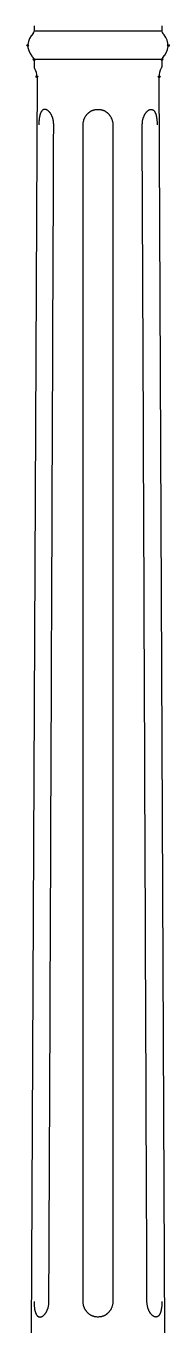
# Model space of a CAD drawing. Extents: x 0 to 157, y 0 to 402.
# Drawn here: x 16.1 to 30.8, y 67.4 to 199.6 of the extents above; entities that cross this region are included whole.
import ezdxf

# ---------------------------------------------------------------- set-up
doc = ezdxf.new("R2010")
doc.units = 0
doc.layers.add('LIVELLO_1', color=160, linetype='Continuous')

# ---------------------------------------------------------------- blocks, each defined once
blk = doc.blocks.new('AI9-BLK1')
at = {"layer": 'LIVELLO_1', "color": 7}
for p, q in [((-48.02, -2.09), (-61.06, -2.09)), ((-61.03, -1.55), (-61.03, -2.09)), ((-48.04, -1.55), (-48.04, -2.09)), ((-48.02, -4.97), (-61.06, -4.97)), ((-61.03, -4.97), (-61.03, -5.71)), ((-48.04, -4.97), (-48.04, -5.71)), ((-60.74, -6.71), (-61.32, -134.74)), ((-48.34, -6.71), (-47.75, -134.74))]:
    blk.add_line(p, q, dxfattribs=at)
for centre, radius in [((-61.69, -3.53), 0.0898), ((-47.37, -3.53), 0.0893)]:
    blk.add_circle(centre, radius, dxfattribs=at)
for centre, major_axis, ratio in [((-61.04, -4.97), (0.0882, 0), 0.987026), ((-48.02, -4.97), (0.0927, 0), 0.938728), ((-60.75, -6.7), (0.0904, 0), 0.964562), ((-48.31, -6.71), (-0.005, -0.0916), 0.96661)]:
    blk.add_ellipse(centre, major_axis=major_axis, ratio=ratio, dxfattribs=at)
for points, knots in [([(-61.13, -2.31), (-61.8, -2.91), (-61.86, -3.94), (-61.26, -4.61), (-61.22, -4.66), (-61.18, -4.71), (-61.13, -4.75)], [0, 0, 0, 0, 1, 1, 1, 2, 2, 2, 2]), ([(-47.95, -4.75), (-47.27, -4.15), (-47.21, -3.12), (-47.81, -2.44), (-47.85, -2.39), (-47.89, -2.35), (-47.95, -2.31)], [0, 0, 0, 0, 1, 1, 1, 2, 2, 2, 2]), ([(-59.04, -11.62), (-59.04, -11.56), (-59.04, -11.5), (-59.05, -11.44), (-59.05, -11.39), (-59.05, -11.34), (-59.06, -11.28), (-59.07, -11.24), (-59.08, -11.2), (-59.09, -11.16), (-59.09, -11.12), (-59.11, -11.08), (-59.11, -11.04), (-59.12, -11.01), (-59.12, -10.99), (-59.13, -10.96), (-59.14, -10.93), (-59.15, -10.9), (-59.16, -10.88), (-59.17, -10.85), (-59.18, -10.82), (-59.19, -10.8), (-59.2, -10.77), (-59.21, -10.75), (-59.22, -10.72), (-59.23, -10.69), (-59.25, -10.67), (-59.26, -10.64), (-59.27, -10.62), (-59.28, -10.59), (-59.3, -10.57), (-59.31, -10.54), (-59.33, -10.52), (-59.34, -10.5), (-59.35, -10.48), (-59.37, -10.45), (-59.38, -10.44), (-59.39, -10.42), (-59.4, -10.39), (-59.42, -10.38), (-59.44, -10.36), (-59.45, -10.34), (-59.46, -10.33), (-59.48, -10.3), (-59.49, -10.29), (-59.51, -10.28), (-59.52, -10.26), (-59.53, -10.25), (-59.55, -10.23), (-59.56, -10.22), (-59.57, -10.21), (-59.59, -10.2), (-59.6, -10.18), (-59.62, -10.17), (-59.63, -10.16), (-59.64, -10.15), (-59.66, -10.14), (-59.67, -10.13), (-59.69, -10.12), (-59.7, -10.11), (-59.71, -10.11), (-59.73, -10.1), (-59.74, -10.09), (-59.76, -10.08), (-59.77, -10.08), (-59.78, -10.07), (-59.8, -10.07), (-59.81, -10.06), (-59.83, -10.06), (-59.84, -10.06), (-59.85, -10.05), (-59.86, -10.05), (-59.88, -10.04), (-59.88, -10.04), (-59.9, -10.04), (-59.91, -10.04), (-59.93, -10.04), (-59.94, -10.04), (-59.95, -10.04), (-59.96, -10.04), (-59.97, -10.04), (-59.99, -10.04), (-59.99, -10.04), (-60.01, -10.04), (-60.02, -10.04), (-60.04, -10.04), (-60.05, -10.05), (-60.06, -10.05), (-60.07, -10.06), (-60.08, -10.06), (-60.09, -10.07), (-60.1, -10.07), (-60.11, -10.08), (-60.13, -10.08), (-60.13, -10.09), (-60.15, -10.1), (-60.15, -10.11), (-60.17, -10.11), (-60.18, -10.12), (-60.19, -10.13), (-60.2, -10.14), (-60.21, -10.15), (-60.22, -10.16), (-60.23, -10.17), (-60.24, -10.18), (-60.25, -10.2), (-60.26, -10.2), (-60.27, -10.22), (-60.28, -10.23), (-60.29, -10.25), (-60.3, -10.26), (-60.31, -10.28), (-60.32, -10.29), (-60.33, -10.3), (-60.34, -10.33), (-60.34, -10.34), (-60.35, -10.36), (-60.36, -10.38), (-60.37, -10.39), (-60.38, -10.42), (-60.38, -10.44), (-60.39, -10.45), (-60.4, -10.48), (-60.41, -10.5), (-60.41, -10.52), (-60.42, -10.55), (-60.43, -10.57), (-60.44, -10.59), (-60.44, -10.62), (-60.45, -10.64), (-60.46, -10.67), (-60.46, -10.69), (-60.47, -10.72), (-60.48, -10.75), (-60.48, -10.77), (-60.48, -10.8), (-60.49, -10.83), (-60.5, -10.85), (-60.5, -10.88), (-60.5, -10.91), (-60.51, -10.93), (-60.51, -10.96), (-60.51, -10.99), (-60.52, -11.01), (-60.52, -11.04), (-60.52, -11.08), (-60.53, -11.12), (-60.53, -11.16), (-60.54, -11.2), (-60.54, -11.24), (-60.54, -11.28), (-60.54, -11.34), (-60.54, -11.39), (-60.55, -11.44), (-60.55, -11.44), (-60.55, -11.62), (-60.55, -11.62)], [0, 0, 0, 0, 1, 1, 1, 2, 2, 2, 3, 3, 3, 4, 4, 4, 5, 5, 5, 6, 6, 6, 7, 7, 7, 8, 8, 8, 9, 9, 9, 10, 10, 10, 11, 11, 11, 12, 12, 12, 13, 13, 13, 14, 14, 14, 15, 15, 15, 16, 16, 16, 17, 17, 17, 18, 18, 18, 19, 19, 19, 20, 20, 20, 21, 21, 21, 22, 22, 22, 23, 23, 23, 24, 24, 24, 25, 25, 25, 26, 26, 26, 27, 27, 27, 28, 28, 28, 29, 29, 29, 30, 30, 30, 31, 31, 31, 32, 32, 32, 33, 33, 33, 34, 34, 34, 35, 35, 35, 36, 36, 36, 37, 37, 37, 38, 38, 38, 39, 39, 39, 40, 40, 40, 41, 41, 41, 42, 42, 42, 43, 43, 43, 44, 44, 44, 45, 45, 45, 46, 46, 46, 47, 47, 47, 48, 48, 48, 49, 49, 49, 50, 50, 50, 51, 51, 51, 52, 52, 52, 52]), ([(-56.05, -11.62), (-56.04, -11.56), (-56.04, -11.51), (-56.04, -11.45), (-56.04, -11.41), (-56.03, -11.36), (-56.02, -11.3), (-56.01, -11.27), (-56, -11.23), (-55.99, -11.19), (-55.98, -11.15), (-55.97, -11.12), (-55.96, -11.08), (-55.95, -11.05), (-55.94, -11.03), (-55.93, -11), (-55.92, -10.98), (-55.91, -10.95), (-55.9, -10.92), (-55.88, -10.9), (-55.87, -10.87), (-55.86, -10.85), (-55.84, -10.82), (-55.83, -10.8), (-55.81, -10.77), (-55.8, -10.75), (-55.79, -10.72), (-55.77, -10.7), (-55.75, -10.67), (-55.74, -10.65), (-55.72, -10.63), (-55.7, -10.6), (-55.68, -10.58), (-55.66, -10.56), (-55.64, -10.54), (-55.62, -10.52), (-55.61, -10.5), (-55.59, -10.48), (-55.56, -10.45), (-55.54, -10.44), (-55.52, -10.42), (-55.51, -10.39), (-55.48, -10.38), (-55.46, -10.36), (-55.44, -10.35), (-55.42, -10.33), (-55.4, -10.32), (-55.37, -10.3), (-55.35, -10.28), (-55.33, -10.27), (-55.31, -10.26), (-55.29, -10.25), (-55.26, -10.23), (-55.24, -10.22), (-55.22, -10.2), (-55.2, -10.2), (-55.18, -10.18), (-55.15, -10.17), (-55.13, -10.16), (-55.1, -10.15), (-55.09, -10.14), (-55.07, -10.14), (-55.05, -10.13), (-55.02, -10.12), (-55.01, -10.11), (-54.98, -10.11), (-54.96, -10.1), (-54.93, -10.09), (-54.91, -10.08), (-54.87, -10.08), (-54.84, -10.07), (-54.81, -10.06), (-54.78, -10.06), (-54.74, -10.05), (-54.71, -10.04), (-54.66, -10.04), (-54.62, -10.04), (-54.58, -10.04), (-54.54, -10.04)], [0, 0, 0, 0, 1, 1, 1, 2, 2, 2, 3, 3, 3, 4, 4, 4, 5, 5, 5, 6, 6, 6, 7, 7, 7, 8, 8, 8, 9, 9, 9, 10, 10, 10, 11, 11, 11, 12, 12, 12, 13, 13, 13, 14, 14, 14, 15, 15, 15, 16, 16, 16, 17, 17, 17, 18, 18, 18, 19, 19, 19, 20, 20, 20, 21, 21, 21, 22, 22, 22, 23, 23, 23, 24, 24, 24, 25, 25, 25, 26, 26, 26, 26]), ([(-54.54, -10.04), (-54.49, -10.04), (-54.45, -10.04), (-54.41, -10.04), (-54.37, -10.04), (-54.33, -10.05), (-54.29, -10.06), (-54.26, -10.06), (-54.23, -10.07), (-54.2, -10.08), (-54.17, -10.08), (-54.14, -10.09), (-54.11, -10.1), (-54.09, -10.11), (-54.07, -10.11), (-54.05, -10.12), (-54.03, -10.13), (-54.01, -10.14), (-53.99, -10.14), (-53.96, -10.15), (-53.94, -10.16), (-53.92, -10.17), (-53.9, -10.18), (-53.87, -10.2), (-53.85, -10.2), (-53.83, -10.22), (-53.81, -10.23), (-53.79, -10.25), (-53.76, -10.26), (-53.75, -10.27), (-53.72, -10.28), (-53.7, -10.3), (-53.67, -10.32), (-53.65, -10.33), (-53.64, -10.35), (-53.61, -10.36), (-53.59, -10.38), (-53.57, -10.39), (-53.55, -10.42), (-53.53, -10.44), (-53.51, -10.45), (-53.49, -10.48), (-53.47, -10.49), (-53.45, -10.51), (-53.43, -10.54), (-53.41, -10.56), (-53.39, -10.58), (-53.37, -10.6), (-53.36, -10.63), (-53.34, -10.65), (-53.32, -10.67), (-53.31, -10.7), (-53.29, -10.72), (-53.27, -10.75), (-53.25, -10.77), (-53.24, -10.8), (-53.23, -10.82), (-53.21, -10.85), (-53.2, -10.87), (-53.19, -10.9), (-53.18, -10.92), (-53.16, -10.95), (-53.15, -10.98), (-53.14, -11), (-53.14, -11.03), (-53.12, -11.05), (-53.11, -11.08), (-53.1, -11.12), (-53.09, -11.15), (-53.08, -11.19), (-53.07, -11.23), (-53.06, -11.27), (-53.05, -11.3), (-53.04, -11.36), (-53.04, -11.41), (-53.03, -11.45), (-53.02, -11.51), (-53.02, -11.56), (-53.02, -11.62)], [0, 0, 0, 0, 1, 1, 1, 2, 2, 2, 3, 3, 3, 4, 4, 4, 5, 5, 5, 6, 6, 6, 7, 7, 7, 8, 8, 8, 9, 9, 9, 10, 10, 10, 11, 11, 11, 12, 12, 12, 13, 13, 13, 14, 14, 14, 15, 15, 15, 16, 16, 16, 17, 17, 17, 18, 18, 18, 19, 19, 19, 20, 20, 20, 21, 21, 21, 22, 22, 22, 23, 23, 23, 24, 24, 24, 25, 25, 25, 26, 26, 26, 26]), ([(-50.04, -11.62), (-50.04, -11.56), (-50.03, -11.5), (-50.02, -11.44), (-50.02, -11.39), (-50.02, -11.34), (-50.01, -11.28), (-50, -11.24), (-50, -11.2), (-49.99, -11.16), (-49.98, -11.12), (-49.97, -11.08), (-49.96, -11.04), (-49.95, -11.01), (-49.95, -10.99), (-49.94, -10.96), (-49.93, -10.93), (-49.92, -10.9), (-49.91, -10.87), (-49.9, -10.85), (-49.9, -10.82), (-49.88, -10.8), (-49.87, -10.77), (-49.86, -10.75), (-49.85, -10.72), (-49.84, -10.69), (-49.83, -10.66), (-49.81, -10.64), (-49.81, -10.62), (-49.79, -10.59), (-49.77, -10.57), (-49.76, -10.54), (-49.75, -10.52), (-49.73, -10.5), (-49.72, -10.48), (-49.71, -10.45), (-49.69, -10.43), (-49.68, -10.42), (-49.67, -10.39), (-49.65, -10.38), (-49.64, -10.36), (-49.62, -10.34), (-49.61, -10.33), (-49.6, -10.3), (-49.58, -10.29), (-49.57, -10.28), (-49.55, -10.26), (-49.54, -10.25), (-49.52, -10.23), (-49.51, -10.22), (-49.5, -10.21), (-49.49, -10.2), (-49.47, -10.18), (-49.46, -10.17), (-49.44, -10.16), (-49.42, -10.15), (-49.42, -10.14), (-49.4, -10.13), (-49.39, -10.12), (-49.37, -10.11), (-49.36, -10.11), (-49.35, -10.1), (-49.33, -10.09), (-49.32, -10.08), (-49.3, -10.08), (-49.29, -10.07), (-49.28, -10.07), (-49.26, -10.06), (-49.25, -10.06), (-49.24, -10.06), (-49.23, -10.05), (-49.21, -10.05), (-49.2, -10.04), (-49.19, -10.04), (-49.18, -10.04), (-49.16, -10.04), (-49.15, -10.04), (-49.14, -10.04), (-49.12, -10.04), (-49.11, -10.04), (-49.1, -10.04), (-49.08, -10.04), (-49.07, -10.04), (-49.07, -10.04), (-49.05, -10.04), (-49.04, -10.05), (-49.03, -10.05), (-49.01, -10.06), (-49, -10.06), (-48.99, -10.06), (-48.98, -10.07), (-48.97, -10.07), (-48.96, -10.08), (-48.94, -10.08), (-48.93, -10.09), (-48.93, -10.1), (-48.91, -10.11), (-48.9, -10.11), (-48.89, -10.12), (-48.88, -10.13), (-48.87, -10.14), (-48.86, -10.15), (-48.85, -10.16), (-48.84, -10.17), (-48.83, -10.18), (-48.82, -10.2), (-48.81, -10.21), (-48.8, -10.22), (-48.79, -10.23), (-48.78, -10.25), (-48.77, -10.26), (-48.77, -10.28), (-48.75, -10.29), (-48.75, -10.3), (-48.74, -10.33), (-48.73, -10.34), (-48.72, -10.36), (-48.71, -10.38), (-48.7, -10.39), (-48.7, -10.42), (-48.69, -10.44), (-48.68, -10.45), (-48.67, -10.48), (-48.66, -10.5), (-48.66, -10.52), (-48.65, -10.55), (-48.64, -10.57), (-48.63, -10.59), (-48.63, -10.62), (-48.62, -10.64), (-48.62, -10.67), (-48.61, -10.69), (-48.61, -10.72), (-48.6, -10.75), (-48.59, -10.77), (-48.59, -10.8), (-48.58, -10.83), (-48.58, -10.85), (-48.57, -10.88), (-48.57, -10.91), (-48.57, -10.93), (-48.56, -10.96), (-48.56, -10.99), (-48.56, -11.01), (-48.55, -11.04), (-48.55, -11.08), (-48.54, -11.12), (-48.54, -11.16), (-48.54, -11.2), (-48.53, -11.24), (-48.53, -11.28), (-48.53, -11.34), (-48.52, -11.39), (-48.52, -11.44), (-48.52, -11.5), (-48.52, -11.56), (-48.52, -11.62)], [0, 0, 0, 0, 1, 1, 1, 2, 2, 2, 3, 3, 3, 4, 4, 4, 5, 5, 5, 6, 6, 6, 7, 7, 7, 8, 8, 8, 9, 9, 9, 10, 10, 10, 11, 11, 11, 12, 12, 12, 13, 13, 13, 14, 14, 14, 15, 15, 15, 16, 16, 16, 17, 17, 17, 18, 18, 18, 19, 19, 19, 20, 20, 20, 21, 21, 21, 22, 22, 22, 23, 23, 23, 24, 24, 24, 25, 25, 25, 26, 26, 26, 27, 27, 27, 28, 28, 28, 29, 29, 29, 30, 30, 30, 31, 31, 31, 32, 32, 32, 33, 33, 33, 34, 34, 34, 35, 35, 35, 36, 36, 36, 37, 37, 37, 38, 38, 38, 39, 39, 39, 40, 40, 40, 41, 41, 41, 42, 42, 42, 43, 43, 43, 44, 44, 44, 45, 45, 45, 46, 46, 46, 47, 47, 47, 48, 48, 48, 49, 49, 49, 50, 50, 50, 51, 51, 51, 52, 52, 52, 52]), ([(-59.53, -131.4), (-59.44, -111.43), (-59.36, -91.47), (-59.28, -71.51), (-59.2, -51.54), (-59.12, -31.58), (-59.04, -11.62)], [0, 0, 0, 0, 1, 1, 1, 2, 2, 2, 2]), ([(-56.05, -131.4), (-56.05, -111.43), (-56.05, -91.47), (-56.05, -71.51), (-56.05, -71.51), (-56.05, -11.62), (-56.05, -11.62)], [0, 0, 0, 0, 1, 1, 1, 2, 2, 2, 2]), ([(-53.02, -11.62), (-53.02, -31.58), (-53.02, -51.54), (-53.02, -71.51), (-53.02, -91.47), (-53.02, -111.43), (-53.02, -131.4)], [0, 0, 0, 0, 1, 1, 1, 2, 2, 2, 2]), ([(-49.55, -131.4), (-49.63, -111.43), (-49.71, -91.47), (-49.79, -71.51), (-49.87, -51.54), (-49.95, -31.58), (-50.04, -11.62)], [0, 0, 0, 0, 1, 1, 1, 2, 2, 2, 2]), ([(-61.04, -131.4), (-61.04, -131.45), (-61.04, -131.51), (-61.04, -131.58), (-61.04, -131.62), (-61.03, -131.68), (-61.03, -131.73), (-61.03, -131.77), (-61.03, -131.82), (-61.02, -131.86), (-61.02, -131.9), (-61.01, -131.94), (-61.01, -131.97), (-61.01, -132), (-61, -132.03), (-61, -132.06), (-61, -132.08), (-60.99, -132.11), (-60.99, -132.14), (-60.98, -132.17), (-60.98, -132.19), (-60.98, -132.22), (-60.97, -132.24), (-60.96, -132.27), (-60.96, -132.3), (-60.95, -132.32), (-60.94, -132.35), (-60.94, -132.38), (-60.93, -132.4), (-60.93, -132.42), (-60.92, -132.45), (-60.91, -132.47), (-60.91, -132.49), (-60.9, -132.51), (-60.89, -132.54), (-60.88, -132.56), (-60.87, -132.58), (-60.87, -132.6), (-60.86, -132.61), (-60.85, -132.63), (-60.84, -132.65), (-60.84, -132.67), (-60.82, -132.69), (-60.82, -132.7), (-60.81, -132.72), (-60.8, -132.74), (-60.79, -132.75), (-60.78, -132.76), (-60.77, -132.78), (-60.76, -132.79), (-60.75, -132.8), (-60.75, -132.82), (-60.73, -132.83), (-60.72, -132.84), (-60.71, -132.85), (-60.7, -132.86), (-60.69, -132.87), (-60.68, -132.88), (-60.67, -132.89), (-60.66, -132.9), (-60.64, -132.9), (-60.64, -132.92), (-60.63, -132.92), (-60.61, -132.93), (-60.61, -132.93), (-60.59, -132.94), (-60.58, -132.95), (-60.57, -132.95), (-60.56, -132.95), (-60.54, -132.96), (-60.53, -132.96), (-60.52, -132.96), (-60.51, -132.97), (-60.5, -132.97), (-60.48, -132.97), (-60.47, -132.97), (-60.46, -132.98), (-60.45, -132.98), (-60.43, -132.98), (-60.42, -132.98), (-60.41, -132.98), (-60.4, -132.97), (-60.38, -132.97), (-60.37, -132.97), (-60.36, -132.97), (-60.34, -132.96), (-60.33, -132.96), (-60.32, -132.96), (-60.31, -132.95), (-60.29, -132.95), (-60.28, -132.94), (-60.27, -132.94), (-60.25, -132.93), (-60.24, -132.93), (-60.23, -132.92), (-60.21, -132.91), (-60.2, -132.9), (-60.18, -132.89), (-60.17, -132.89), (-60.15, -132.88), (-60.14, -132.87), (-60.13, -132.86), (-60.11, -132.85), (-60.1, -132.84), (-60.09, -132.83), (-60.07, -132.81), (-60.06, -132.8), (-60.05, -132.79), (-60.03, -132.78), (-60.01, -132.76), (-60, -132.74), (-59.99, -132.73), (-59.97, -132.72), (-59.96, -132.7), (-59.94, -132.68), (-59.93, -132.67), (-59.92, -132.65), (-59.9, -132.63), (-59.89, -132.61), (-59.88, -132.59), (-59.86, -132.57), (-59.85, -132.55), (-59.83, -132.53), (-59.82, -132.51), (-59.81, -132.49), (-59.8, -132.47), (-59.78, -132.45), (-59.77, -132.42), (-59.76, -132.4), (-59.74, -132.37), (-59.73, -132.35), (-59.72, -132.32), (-59.71, -132.3), (-59.7, -132.27), (-59.69, -132.24), (-59.67, -132.22), (-59.66, -132.19), (-59.66, -132.17), (-59.64, -132.14), (-59.64, -132.11), (-59.63, -132.08), (-59.62, -132.06), (-59.61, -132.03), (-59.6, -132), (-59.6, -131.97), (-59.59, -131.94), (-59.58, -131.9), (-59.57, -131.86), (-59.56, -131.82), (-59.55, -131.78), (-59.55, -131.73), (-59.54, -131.68), (-59.53, -131.62), (-59.53, -131.58), (-59.53, -131.51), (-59.53, -131.45), (-59.53, -131.4)], [0, 0, 0, 0, 1, 1, 1, 2, 2, 2, 3, 3, 3, 4, 4, 4, 5, 5, 5, 6, 6, 6, 7, 7, 7, 8, 8, 8, 9, 9, 9, 10, 10, 10, 11, 11, 11, 12, 12, 12, 13, 13, 13, 14, 14, 14, 15, 15, 15, 16, 16, 16, 17, 17, 17, 18, 18, 18, 19, 19, 19, 20, 20, 20, 21, 21, 21, 22, 22, 22, 23, 23, 23, 24, 24, 24, 25, 25, 25, 26, 26, 26, 27, 27, 27, 28, 28, 28, 29, 29, 29, 30, 30, 30, 31, 31, 31, 32, 32, 32, 33, 33, 33, 34, 34, 34, 35, 35, 35, 36, 36, 36, 37, 37, 37, 38, 38, 38, 39, 39, 39, 40, 40, 40, 41, 41, 41, 42, 42, 42, 43, 43, 43, 44, 44, 44, 45, 45, 45, 46, 46, 46, 47, 47, 47, 48, 48, 48, 49, 49, 49, 50, 50, 50, 51, 51, 51, 52, 52, 52, 52]), ([(-54.54, -132.98), (-54.58, -132.98), (-54.62, -132.97), (-54.67, -132.97), (-54.71, -132.96), (-54.75, -132.96), (-54.79, -132.95), (-54.82, -132.95), (-54.85, -132.94), (-54.88, -132.94), (-54.91, -132.93), (-54.94, -132.92), (-54.97, -132.91), (-54.99, -132.9), (-55.01, -132.9), (-55.03, -132.89), (-55.05, -132.88), (-55.08, -132.87), (-55.09, -132.87), (-55.12, -132.86), (-55.14, -132.85), (-55.16, -132.84), (-55.19, -132.83), (-55.21, -132.82), (-55.23, -132.81), (-55.25, -132.79), (-55.27, -132.78), (-55.3, -132.77), (-55.31, -132.76), (-55.34, -132.74), (-55.36, -132.73), (-55.38, -132.71), (-55.4, -132.7), (-55.42, -132.68), (-55.44, -132.67), (-55.46, -132.65), (-55.49, -132.63), (-55.51, -132.61), (-55.53, -132.6), (-55.54, -132.58), (-55.57, -132.56), (-55.59, -132.54), (-55.61, -132.52), (-55.63, -132.49), (-55.65, -132.48), (-55.66, -132.46), (-55.68, -132.44), (-55.7, -132.41), (-55.72, -132.39), (-55.74, -132.37), (-55.75, -132.34), (-55.77, -132.32), (-55.79, -132.3), (-55.81, -132.27), (-55.82, -132.24), (-55.83, -132.22), (-55.85, -132.19), (-55.86, -132.17), (-55.88, -132.14), (-55.89, -132.12), (-55.9, -132.09), (-55.91, -132.07), (-55.93, -132.04), (-55.93, -132.01), (-55.95, -131.99), (-55.95, -131.96), (-55.97, -131.94), (-55.98, -131.9), (-55.99, -131.86), (-56, -131.83), (-56.01, -131.79), (-56.02, -131.75), (-56.02, -131.71), (-56.04, -131.66), (-56.04, -131.61), (-56.04, -131.56), (-56.05, -131.51), (-56.05, -131.45), (-56.05, -131.4)], [0, 0, 0, 0, 1, 1, 1, 2, 2, 2, 3, 3, 3, 4, 4, 4, 5, 5, 5, 6, 6, 6, 7, 7, 7, 8, 8, 8, 9, 9, 9, 10, 10, 10, 11, 11, 11, 12, 12, 12, 13, 13, 13, 14, 14, 14, 15, 15, 15, 16, 16, 16, 17, 17, 17, 18, 18, 18, 19, 19, 19, 20, 20, 20, 21, 21, 21, 22, 22, 22, 23, 23, 23, 24, 24, 24, 25, 25, 25, 26, 26, 26, 26]), ([(-53.02, -131.4), (-53.02, -131.45), (-53.02, -131.51), (-53.02, -131.56), (-53.03, -131.61), (-53.04, -131.66), (-53.05, -131.71), (-53.06, -131.75), (-53.07, -131.79), (-53.08, -131.83), (-53.09, -131.86), (-53.1, -131.9), (-53.11, -131.94), (-53.12, -131.96), (-53.13, -131.99), (-53.14, -132.01), (-53.15, -132.04), (-53.16, -132.07), (-53.18, -132.09), (-53.18, -132.12), (-53.2, -132.15), (-53.21, -132.17), (-53.22, -132.19), (-53.24, -132.22), (-53.25, -132.25), (-53.27, -132.27), (-53.29, -132.3), (-53.3, -132.32), (-53.32, -132.34), (-53.34, -132.37), (-53.36, -132.39), (-53.37, -132.41), (-53.39, -132.44), (-53.41, -132.46), (-53.43, -132.48), (-53.44, -132.5), (-53.47, -132.52), (-53.49, -132.54), (-53.51, -132.56), (-53.53, -132.58), (-53.55, -132.6), (-53.57, -132.62), (-53.59, -132.63), (-53.61, -132.65), (-53.63, -132.67), (-53.65, -132.68), (-53.67, -132.7), (-53.69, -132.71), (-53.72, -132.73), (-53.74, -132.74), (-53.76, -132.76), (-53.78, -132.77), (-53.8, -132.78), (-53.82, -132.79), (-53.85, -132.81), (-53.87, -132.82), (-53.89, -132.83), (-53.91, -132.84), (-53.94, -132.85), (-53.96, -132.86), (-53.98, -132.87), (-54, -132.87), (-54.02, -132.88), (-54.04, -132.89), (-54.06, -132.9), (-54.08, -132.9), (-54.11, -132.91), (-54.14, -132.92), (-54.17, -132.93), (-54.19, -132.94), (-54.23, -132.94), (-54.26, -132.95), (-54.29, -132.95), (-54.33, -132.96), (-54.37, -132.96), (-54.4, -132.97), (-54.45, -132.97), (-54.49, -132.98), (-54.54, -132.98)], [0, 0, 0, 0, 1, 1, 1, 2, 2, 2, 3, 3, 3, 4, 4, 4, 5, 5, 5, 6, 6, 6, 7, 7, 7, 8, 8, 8, 9, 9, 9, 10, 10, 10, 11, 11, 11, 12, 12, 12, 13, 13, 13, 14, 14, 14, 15, 15, 15, 16, 16, 16, 17, 17, 17, 18, 18, 18, 19, 19, 19, 20, 20, 20, 21, 21, 21, 22, 22, 22, 23, 23, 23, 24, 24, 24, 25, 25, 25, 26, 26, 26, 26]), ([(-48.03, -131.4), (-48.03, -131.4), (-48.03, -131.57), (-48.03, -131.57), (-48.04, -131.62), (-48.04, -131.68), (-48.04, -131.73), (-48.04, -131.77), (-48.04, -131.82), (-48.05, -131.86), (-48.05, -131.89), (-48.06, -131.93), (-48.06, -131.97), (-48.07, -132), (-48.07, -132.03), (-48.08, -132.06), (-48.08, -132.08), (-48.08, -132.11), (-48.09, -132.14), (-48.09, -132.16), (-48.1, -132.19), (-48.1, -132.22), (-48.1, -132.24), (-48.11, -132.27), (-48.11, -132.3), (-48.12, -132.32), (-48.13, -132.35), (-48.13, -132.37), (-48.14, -132.4), (-48.15, -132.42), (-48.15, -132.45), (-48.16, -132.47), (-48.17, -132.49), (-48.17, -132.51), (-48.18, -132.53), (-48.19, -132.55), (-48.2, -132.57), (-48.2, -132.6), (-48.21, -132.61), (-48.22, -132.63), (-48.23, -132.65), (-48.24, -132.67), (-48.25, -132.68), (-48.26, -132.7), (-48.27, -132.72), (-48.27, -132.74), (-48.28, -132.75), (-48.29, -132.76), (-48.31, -132.78), (-48.31, -132.79), (-48.32, -132.8), (-48.33, -132.82), (-48.34, -132.83), (-48.35, -132.84), (-48.36, -132.85), (-48.37, -132.86), (-48.38, -132.87), (-48.39, -132.88), (-48.4, -132.89), (-48.41, -132.9), (-48.42, -132.9), (-48.43, -132.91), (-48.45, -132.92), (-48.46, -132.93), (-48.47, -132.93), (-48.48, -132.94), (-48.49, -132.94), (-48.5, -132.95), (-48.52, -132.95), (-48.52, -132.96), (-48.54, -132.96), (-48.55, -132.96), (-48.56, -132.97), (-48.57, -132.97), (-48.58, -132.97), (-48.6, -132.97), (-48.61, -132.98), (-48.63, -132.98), (-48.63, -132.98), (-48.65, -132.98), (-48.66, -132.98), (-48.68, -132.97), (-48.69, -132.97), (-48.7, -132.97), (-48.71, -132.97), (-48.73, -132.96), (-48.74, -132.96), (-48.75, -132.96), (-48.77, -132.95), (-48.78, -132.95), (-48.79, -132.94), (-48.8, -132.94), (-48.82, -132.93), (-48.84, -132.93), (-48.85, -132.92), (-48.86, -132.91), (-48.87, -132.9), (-48.89, -132.89), (-48.9, -132.89), (-48.92, -132.88), (-48.93, -132.87), (-48.94, -132.86), (-48.96, -132.85), (-48.97, -132.84), (-48.99, -132.83), (-49, -132.81), (-49.01, -132.8), (-49.03, -132.79), (-49.04, -132.78), (-49.06, -132.76), (-49.07, -132.75), (-49.08, -132.73), (-49.1, -132.72), (-49.11, -132.7), (-49.12, -132.68), (-49.14, -132.67), (-49.15, -132.65), (-49.16, -132.63), (-49.19, -132.61), (-49.19, -132.6), (-49.21, -132.57), (-49.22, -132.55), (-49.24, -132.53), (-49.25, -132.51), (-49.26, -132.49), (-49.28, -132.47), (-49.29, -132.45), (-49.3, -132.42), (-49.31, -132.4), (-49.33, -132.37), (-49.34, -132.35), (-49.35, -132.32), (-49.36, -132.3), (-49.37, -132.27), (-49.38, -132.24), (-49.4, -132.22), (-49.41, -132.19), (-49.42, -132.17), (-49.42, -132.14), (-49.44, -132.11), (-49.44, -132.08), (-49.45, -132.06), (-49.46, -132.03), (-49.47, -132), (-49.47, -131.97), (-49.49, -131.94), (-49.49, -131.9), (-49.5, -131.86), (-49.51, -131.82), (-49.52, -131.78), (-49.52, -131.73), (-49.53, -131.68), (-49.54, -131.62), (-49.54, -131.58), (-49.55, -131.51), (-49.55, -131.45), (-49.55, -131.4)], [0, 0, 0, 0, 1, 1, 1, 2, 2, 2, 3, 3, 3, 4, 4, 4, 5, 5, 5, 6, 6, 6, 7, 7, 7, 8, 8, 8, 9, 9, 9, 10, 10, 10, 11, 11, 11, 12, 12, 12, 13, 13, 13, 14, 14, 14, 15, 15, 15, 16, 16, 16, 17, 17, 17, 18, 18, 18, 19, 19, 19, 20, 20, 20, 21, 21, 21, 22, 22, 22, 23, 23, 23, 24, 24, 24, 25, 25, 25, 26, 26, 26, 27, 27, 27, 28, 28, 28, 29, 29, 29, 30, 30, 30, 31, 31, 31, 32, 32, 32, 33, 33, 33, 34, 34, 34, 35, 35, 35, 36, 36, 36, 37, 37, 37, 38, 38, 38, 39, 39, 39, 40, 40, 40, 41, 41, 41, 42, 42, 42, 43, 43, 43, 44, 44, 44, 45, 45, 45, 46, 46, 46, 47, 47, 47, 48, 48, 48, 49, 49, 49, 50, 50, 50, 51, 51, 51, 52, 52, 52, 52])]:
    blk.add_open_spline(points, degree=3, knots=knots, dxfattribs=at)
for points in [[(-61.13, -2.31), (-61.06, -2.25), (-61.03, -2.17), (-61.03, -2.09)], [(-48.04, -2.09), (-48.04, -2.17), (-48.01, -2.25), (-47.95, -2.31)], [(-61.03, -4.97), (-61.03, -4.89), (-61.06, -4.8), (-61.13, -4.75)], [(-47.95, -4.75), (-48.01, -4.8), (-48.04, -4.89), (-48.04, -4.97)], [(-61.03, -5.71), (-61.03, -5.77), (-61.01, -5.82), (-60.99, -5.86)], [(-60.74, -6.71), (-60.74, -6.41), (-60.82, -6.12), (-60.99, -5.86)], [(-48.09, -5.86), (-48.25, -6.12), (-48.34, -6.41), (-48.34, -6.71)], [(-48.09, -5.86), (-48.06, -5.82), (-48.04, -5.77), (-48.04, -5.71)]]:
    blk.add_open_spline(points, degree=3, dxfattribs=at)

msp = doc.modelspace()

# ---------------------------------------------------------------- block references
at = {"layer": 'LIVELLO_1', "color": 7}
msp.add_blockref('AI9-BLK1', (78.007125, 201.188667), dxfattribs=at)

doc.saveas('drawing.dxf')
